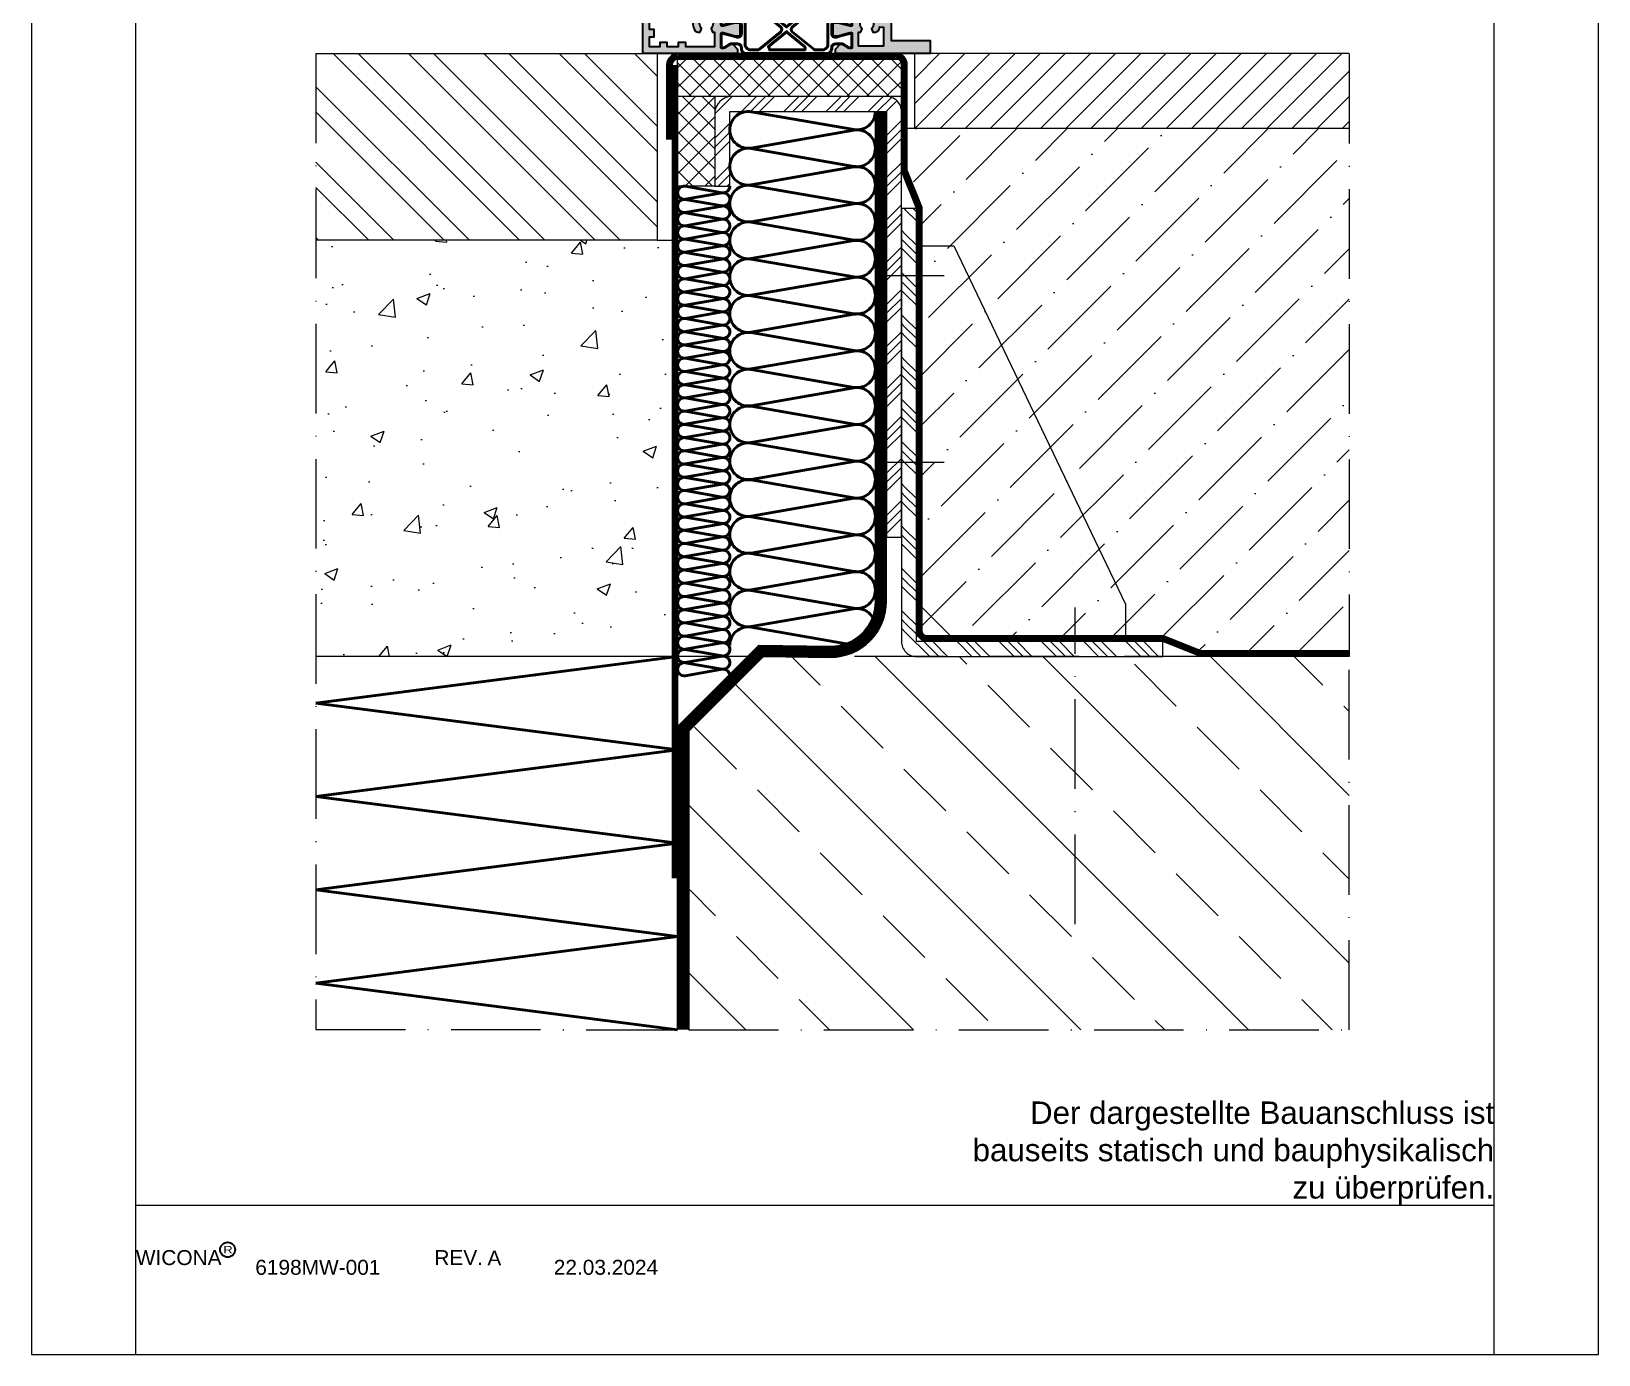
# Model space of a CAD drawing. Extents: x -1012 to 118, y -731 to -87.
# Drawn here: x -771.9 to -561.9, y -730.6 to -553.4 of the extents above; entities that cross this region are included whole.
import ezdxf
from ezdxf.enums import TextEntityAlignment as Align

# ---------------------------------------------------------------- set-up
doc = ezdxf.new("R2010")
doc.units = 0
doc.linetypes.add('ACAD_ISO10W100', pattern=[18, 12, -3, 0, -3])
doc.linetypes.add('FOIL', pattern=[2, 0.8, -1.2])
for name, color, linetype, lineweight in [('AM_2', 5, 'Continuous', 50), ('AM_4', 3, 'Continuous', 25), ('AM_6', 2, 'Continuous', 35), ('AM_C', 50, 'Continuous', 50), ('AM_SP', 30, 'Continuous', 50), ('Cent3', 70, 'ACAD_ISO10W100', 18), ('Cont2', 2, 'Continuous', 25), ('Cont3', 70, 'Continuous', 18), ('Docu-AM_8', 1, 'Continuous', 25), ('X_INS_BLOCK', 7, 'Continuous', 20), ('X_REDU_CONT_ALU', 80, 'Continuous', 35), ('X_REDU_CONT_STRIP', 80, 'Continuous', 35)]:
    doc.layers.add(name, color=color, linetype=linetype, lineweight=lineweight)
doc.layers.add('BOUND_EXT', color=30, linetype='Continuous', plot=False)
doc.layers.add('BOUND_INT', color=30, linetype='Continuous', plot=False)
doc.layers.add('WBC-GER-ENG', color=7, linetype='Continuous')
doc.styles.get("Standard").update_dxf_attribs({"font": 'ISOCP.SHX'})
doc.styles.add('SWISS', font='swiss.ttf')
doc.styles.add('SWISSL', font='swissl.ttf')

# ---------------------------------------------------------------- blocks, each defined once
blk = doc.blocks.new('STW2')
at = {"layer": 'Cont3'}
h = blk.add_hatch(dxfattribs=at)
h.set_pattern_fill('GOST_GROUND', color=256, scale=0.8, angle=270, style=0)
h.set_pattern_definition([(315, (-2418.4105, -357.8285), (-2e-15, -11.313708), [16]), (315, (-2418.4105, -360.2285), (-2e-15, -11.313708), [16]), (315, (-2418.4105, -362.6285), (-2e-15, -11.313708), [16])])
edge = h.paths.add_edge_path()
edge.add_line((0, 0), (0, -116))
edge.add_arc((4, -116), 4, 180, 270)
edge.add_line((4, -120), (70, -120))
edge.add_line((70, -120), (70, -116))
edge.add_line((70, -116), (4, -116))
edge.add_line((4, -116), (4, 0))
edge.add_line((4, 0), (0, 0))
blk.add_lwpolyline([(0, 0), (0, -116, 0.414214), (4, -120), (32.5, -120), (57.5, -120), (70, -120), (70, -116), (57.5, -116), (32.5, -116), (4, -116), (4, 0)], format="xyb", close=True, dxfattribs=at)
blk = doc.blocks.new('STW1')
at = {"layer": 'Cont3'}
h = blk.add_hatch(dxfattribs=at)
h.set_pattern_fill('GOST_GROUND', color=256, scale=0.8, style=0)
h.set_pattern_definition([(45, (-2418.4105, -269.8285), (11.313708, 0), [16]), (45, (-2416.0105, -269.8285), (11.313708, 0), [16]), (45, (-2413.6105, -269.8285), (11.313708, 0), [16])])
edge = h.paths.add_edge_path()
edge.add_line((0, 0), (0, 114))
edge.add_arc((-4, 114), 4, 0, 90)
edge.add_line((-4, 118), (-46, 118))
edge.add_arc((-45.36, 113.36), 4.69, 97.8654, 172.1346)
edge.add_line((-50, 114), (-50, 94))
edge.add_line((-50, 94), (-46, 94))
edge.add_line((-46, 94), (-46, 114))
edge.add_line((-46, 114), (-4, 114))
edge.add_line((-4, 114), (-4, 0))
edge.add_line((-4, 0), (0, 0))
at = {"layer": 'Cont3', "color": 0, "linetype": 'ByBlock', "lineweight": -2, "transparency": 16777216}
blk.add_lwpolyline([(0, 0), (0, 114, 0.414214), (-4, 118), (-46, 118, 0.335902), (-50, 114), (-50, 94), (-46, 94), (-46, 114), (-4, 114), (-4, 0)], format="xyb", close=True, dxfattribs=at)
blk = doc.blocks.new('*U141')
at = {"layer": 'AM_4', "linetype": 'FOIL', "lineweight": -2, "transparency": 16777216, "const_width": 3, "flags": 128}
blk.add_lwpolyline([(-1.5, 0), (-1.5, 80.62), (19.37, 101.49), (38.01, 101.28, 0.414037), (51.5, 114.78), (51.5, 246)], format="xyb", dxfattribs=at)
at = {"layer": 'AM_4', "linetype": 'ByBlock', "lineweight": -2, "transparency": 16777216}
for points in [[(-3, 0), (-3, 81.24), (18.75, 103), (38.01, 102.78, 0.413829), (50, 114.78), (50, 246)], [(0, 0), (0, 80), (19.98, 99.98), (38, 99.78, 0.414214), (53, 114.78), (53, 246)]]:
    blk.add_lwpolyline(points, format="xyb", dxfattribs=at)
blk = doc.blocks.new('*U142')
at = {"layer": 'AM_4', "linetype": 'FOIL', "const_width": 1.5, "flags": 128}
blk.add_lwpolyline([(-0.75, 0), (-0.75, -217.81)], dxfattribs=at)
at = {"layer": 'AM_4'}
for points in [[(-1.5, 0), (-1.5, -217.81)], [(0, 0), (0, -217.81)]]:
    blk.add_lwpolyline(points, dxfattribs=at)
blk = doc.blocks.new('*U143')
at = {"layer": 'AM_4', "linetype": 'FOIL', "const_width": 1.5, "flags": 128}
blk.add_lwpolyline([(0, 0.75), (-30, 0.75), (-39.86, 0.75), (-49.86, 4.75), (-113, 4.75, -0.414214), (-115.25, 7), (-115.25, 120.14), (-119.25, 130.14), (-119.25, 158.44, 0.480358), (-121.55, 160.74), (-180.02, 160.75, 0.393959), (-182.25, 158.5), (-182.25, 138.49)], format="xyb", dxfattribs=at)
at = {"layer": 'AM_4'}
for points in [[(0, 1.5), (-30, 1.5), (-39.71, 1.5), (-49.71, 5.5), (-113, 5.5, -0.414214), (-114.5, 7), (-114.5, 120.29), (-118.5, 130.29), (-118.5, 158.4, 0.470698), (-121.58, 161.49), (-180.03, 161.5, 0.396595), (-183, 158.51), (-183, 138.49)], [(0, 0), (-30, 0), (-40, 0), (-50, 4), (-113, 4, -0.414214), (-116, 7), (-116, 120), (-120, 130), (-120, 158.49, 0.497512), (-121.5, 159.99), (-180, 160, 0.389626), (-181.5, 158.49), (-181.5, 138.49)]]:
    blk.add_lwpolyline(points, format="xyb", dxfattribs=at)
blk = doc.blocks.new('*U144')
at = {"layer": 'AM_2'}
for points in [[(39, 0, -0.464213), (33.25, -4.86), (5.75, -0.07, 0.464213), (0, -4.93, 0.464213)], [(0, -4.93, 0.464213), (5.75, -9.79), (33.25, -5, -0.464213), (39, -9.86, -0.464213)], [(39, -9.86, -0.464213), (33.25, -14.72), (5.75, -9.93, 0.464213), (0, -14.79, 0.464213)], [(0, -14.79, 0.464213), (5.75, -19.66), (33.25, -14.86, -0.464213), (39, -19.72, -0.464213)], [(39, -19.72, -0.464213), (33.25, -24.59), (5.75, -19.79, 0.464213), (0, -24.66, 0.464213)], [(0, -24.66, 0.464213), (5.75, -29.52), (33.25, -24.72, -0.464213), (39, -29.59, -0.464213)], [(39, -29.59, -0.464213), (33.25, -34.45), (5.75, -29.66, 0.464213), (0, -34.52, 0.464213)], [(0, -34.52, 0.464213), (5.75, -39.38), (33.25, -34.59, -0.464213), (39, -39.45, -0.464213)], [(39, -39.45, -0.464213), (33.25, -44.31), (5.75, -39.52, 0.464213), (0, -44.38, 0.464213)], [(0, -44.38, 0.464213), (5.75, -49.24), (33.25, -44.45, -0.464213), (39, -49.31, -0.464213)], [(39, -49.31, -0.464213), (33.25, -54.17), (5.75, -49.38, 0.464213), (0, -54.24, 0.464213)], [(0, -54.24, 0.464213), (5.75, -59.1), (33.25, -54.31, -0.464213), (39, -59.17, -0.464213)], [(39, -59.17, -0.464213), (33.25, -64.04), (5.75, -59.24, 0.464213), (0, -64.1, 0.464213)], [(0, -64.1, 0.464213), (5.75, -68.97), (33.25, -64.17, -0.464213), (39, -69.04, -0.464213)], [(39, -69.04, -0.464213), (33.25, -73.9), (5.75, -69.1, 0.464213), (0, -73.97, 0.464213)], [(0, -73.97, 0.464213), (5.75, -78.83), (33.25, -74.04, -0.464213), (39, -78.9, -0.464213)], [(39, -78.9, -0.464213), (33.25, -83.76), (5.75, -78.97, 0.464213), (0, -83.83, 0.464213)], [(0, -83.83, 0.464213), (5.75, -88.69), (33.25, -83.9, -0.464213), (39, -88.76, -0.464213)], [(39, -88.76, -0.464213), (33.25, -93.62), (5.75, -88.83, 0.464213), (0, -93.69, 0.464213)], [(0, -93.69, 0.464213), (5.75, -98.55), (33.25, -93.76, -0.464213), (39, -98.62, -0.464213)], [(39, -98.62, -0.464213), (33.25, -103.48), (5.75, -98.69, 0.464213), (0, -103.55, 0.464213)], [(0, -103.55, 0.464213), (5.75, -108.42), (33.25, -103.62, -0.464213), (39, -108.48, -0.464213)], [(39, -108.48, -0.464213), (33.25, -113.35), (5.75, -108.55, 0.464213), (0, -113.42, 0.464213)], [(0, -113.42, 0.464213), (5.75, -118.28), (33.25, -113.49, -0.464213), (39, -118.35, -0.464213)], [(39, -118.35, -0.464213), (33.25, -123.21), (5.75, -118.42, 0.464213), (0, -123.28, 0.464213)], [(0, -123.28, 0.464213), (5.75, -128.14), (33.25, -123.35, -0.464213), (39, -128.21, -0.464213)], [(39, -128.21, -0.464213), (33.25, -133.07), (5.75, -128.28, 0.464213), (0, -133.14, 0.464213)], [(0, -133.14, 0.464213), (5.75, -138), (33.25, -133.21, -0.464213), (39, -138.07, -0.464213)], [(39, -138.07, -0.464213), (33.25, -142.93), (5.75, -138.14, 0.464213), (0, -143, 0.464213)]]:
    blk.add_lwpolyline(points, format="xyb", dxfattribs=at)
blk = doc.blocks.new('*U145')
at = {"layer": 'AM_2'}
for points in [[(14, 0, -0.46431), (11.93, -1.75), (2.07, -0.02, 0.46431), (0, -1.77, 0.46431)], [(0, -1.77, 0.46431), (2.07, -3.52), (11.93, -1.8, -0.46431), (14, -3.55, -0.46431)], [(14, -3.55, -0.46431), (11.93, -5.29), (2.07, -3.57, 0.46431), (0, -5.32, 0.46431)], [(0, -5.32, 0.46431), (2.07, -7.07), (11.93, -5.34, -0.46431), (14, -7.09, -0.46431)], [(14, -7.09, -0.46431), (11.93, -8.84), (2.07, -7.12, 0.46431), (0, -8.86, 0.46431)], [(0, -8.86, 0.46431), (2.07, -10.61), (11.93, -8.89, -0.46431), (14, -10.64, -0.46431)], [(14, -10.64, -0.46431), (11.93, -12.38), (2.07, -10.66, 0.46431), (0, -12.41, 0.46431)], [(0, -12.41, 0.46431), (2.07, -14.16), (11.93, -12.43, -0.46431), (14, -14.18, -0.46431)], [(14, -14.18, -0.46431), (11.93, -15.93), (2.07, -14.21, 0.46431), (0, -15.95, 0.46431)], [(0, -15.95, 0.46431), (2.07, -17.7), (11.93, -15.98, -0.46431), (14, -17.73, -0.46431)], [(14, -17.73, -0.46431), (11.93, -19.47), (2.07, -17.75, 0.46431), (0, -19.5, 0.46431)], [(0, -19.5, 0.46431), (2.07, -21.25), (11.93, -19.52, -0.46431), (14, -21.27, -0.46431)], [(14, -21.27, -0.46431), (11.93, -23.02), (2.07, -21.3, 0.46431), (0, -23.05, 0.46431)], [(0, -23.05, 0.46431), (2.07, -24.79), (11.93, -23.07, -0.46431), (14, -24.82, -0.46431)], [(14, -24.82, -0.46431), (11.93, -26.57), (2.07, -24.84, 0.46431), (0, -26.59, 0.46431)], [(0, -26.59, 0.46431), (2.07, -28.34), (11.93, -26.62, -0.46431), (14, -28.36, -0.46431)], [(14, -28.36, -0.46431), (11.93, -30.11), (2.07, -28.39, 0.46431), (0, -30.14, 0.46431)], [(0, -30.14, 0.46431), (2.07, -31.88), (11.93, -30.16, -0.46431), (14, -31.91, -0.46431)], [(14, -31.91, -0.46431), (11.93, -33.66), (2.07, -31.93, 0.46431), (0, -33.68, 0.46431)], [(0, -33.68, 0.46431), (2.07, -35.43), (11.93, -33.71, -0.46431), (14, -35.45, -0.46431)], [(14, -35.45, -0.46431), (11.93, -37.2), (2.07, -35.48, 0.46431), (0, -37.23, 0.46431)], [(0, -37.23, 0.46431), (2.07, -38.97), (11.93, -37.25, -0.46431), (14, -39, -0.46431)], [(14, -39, -0.46431), (11.93, -40.75), (2.07, -39.02, 0.46431), (0, -40.77, 0.46431)], [(0, -40.77, 0.46431), (2.07, -42.52), (11.93, -40.8, -0.46431), (14, -42.54, -0.46431)], [(14, -42.54, -0.46431), (11.93, -44.29), (2.07, -42.57, 0.46431), (0, -44.32, 0.46431)], [(0, -44.32, 0.46431), (2.07, -46.07), (11.93, -44.34, -0.46431), (14, -46.09, -0.46431)], [(14, -46.09, -0.46431), (11.93, -47.84), (2.07, -46.12, 0.46431), (0, -47.86, 0.46431)], [(0, -47.86, 0.46431), (2.07, -49.61), (11.93, -47.89, -0.46431), (14, -49.64, -0.46431)], [(14, -49.64, -0.46431), (11.93, -51.38), (2.07, -49.66, 0.46431), (0, -51.41, 0.46431)], [(0, -51.41, 0.46431), (2.07, -53.16), (11.93, -51.43, -0.46431), (14, -53.18, -0.46431)], [(14, -53.18, -0.46431), (11.93, -54.93), (2.07, -53.21, 0.46431), (0, -54.95, 0.46431)], [(0, -54.95, 0.46431), (2.07, -56.7), (11.93, -54.98, -0.46431), (14, -56.73, -0.46431)], [(14, -56.73, -0.46431), (11.93, -58.47), (2.07, -56.75, 0.46431), (0, -58.5, 0.46431)], [(0, -58.5, 0.46431), (2.07, -60.25), (11.93, -58.52, -0.46431), (14, -60.27, -0.46431)], [(14, -60.27, -0.46431), (11.93, -62.02), (2.07, -60.3, 0.46431), (0, -62.04, 0.46431)], [(0, -62.04, 0.46431), (2.07, -63.79), (11.93, -62.07, -0.46431), (14, -63.82, -0.46431)], [(14, -63.82, -0.46431), (11.93, -65.57), (2.07, -63.84, 0.46431), (0, -65.59, 0.46431)], [(0, -65.59, 0.46431), (2.07, -67.34), (11.93, -65.62, -0.46431), (14, -67.36, -0.46431)], [(14, -67.36, -0.46431), (11.93, -69.11), (2.07, -67.39, 0.46431), (0, -69.14, 0.46431)], [(0, -69.14, 0.46431), (2.07, -70.88), (11.93, -69.16, -0.46431), (14, -70.91, -0.46431)], [(14, -70.91, -0.46431), (11.93, -72.66), (2.07, -70.93, 0.46431), (0, -72.68, 0.46431)], [(0, -72.68, 0.46431), (2.07, -74.43), (11.93, -72.71, -0.46431), (14, -74.45, -0.46431)], [(14, -74.45, -0.46431), (11.93, -76.2), (2.07, -74.48, 0.46431), (0, -76.23, 0.46431)], [(0, -76.23, 0.46431), (2.07, -77.97), (11.93, -76.25, -0.46431), (14, -78, -0.46431)], [(14, -78, -0.46431), (11.93, -79.75), (2.07, -78.02, 0.46431), (0, -79.77, 0.46431)], [(0, -79.77, 0.46431), (2.07, -81.52), (11.93, -79.8, -0.46431), (14, -81.54, -0.46431)], [(14, -81.54, -0.46431), (11.93, -83.29), (2.07, -81.57, 0.46431), (0, -83.32, 0.46431)], [(0, -83.32, 0.46431), (2.07, -85.06), (11.93, -83.34, -0.46431), (14, -85.09, -0.46431)], [(14, -85.09, -0.46431), (11.93, -86.84), (2.07, -85.11, 0.46431), (0, -86.86, 0.46431)], [(0, -86.86, 0.46431), (2.07, -88.61), (11.93, -86.89, -0.46431), (14, -88.64, -0.46431)], [(14, -88.64, -0.46431), (11.93, -90.38), (2.07, -88.66, 0.46431), (0, -90.41, 0.46431)], [(0, -90.41, 0.46431), (2.07, -92.16), (11.93, -90.43, -0.46431), (14, -92.18, -0.46431)], [(14, -92.18, -0.46431), (11.93, -93.93), (2.07, -92.21, 0.46431), (0, -93.95, 0.46431)], [(0, -93.95, 0.46431), (2.07, -95.7), (11.93, -93.98, -0.46431), (14, -95.73, -0.46431)], [(14, -95.73, -0.46431), (11.93, -97.47), (2.07, -95.75, 0.46431), (0, -97.5, 0.46431)], [(0, -97.5, 0.46431), (2.07, -99.25), (11.93, -97.52, -0.46431), (14, -99.27, -0.46431)], [(14, -99.27, -0.46431), (11.93, -101.02), (2.07, -99.3, 0.46431), (0, -101.04, 0.46431)], [(0, -101.04, 0.46431), (2.07, -102.79), (11.93, -101.07, -0.46431), (14, -102.82, -0.46431)], [(14, -102.82, -0.46431), (11.93, -104.56), (2.07, -102.84, 0.46431), (0, -104.59, 0.46431)], [(0, -104.59, 0.46431), (2.07, -106.34), (11.93, -104.61, -0.46431), (14, -106.36, -0.46431)], [(14, -106.36, -0.46431), (11.93, -108.11), (2.07, -106.39, 0.46431), (0, -108.14, 0.46431)], [(0, -108.14, 0.46431), (2.07, -109.88), (11.93, -108.16, -0.46431), (14, -109.91, -0.46431)], [(14, -109.91, -0.46431), (11.93, -111.66), (2.07, -109.93, 0.46431), (0, -111.68, 0.46431)], [(0, -111.68, 0.46431), (2.07, -113.43), (11.93, -111.71, -0.46431), (14, -113.45, -0.46431)], [(14, -113.45, -0.46431), (11.93, -115.2), (2.07, -113.48, 0.46431), (0, -115.23, 0.46431)], [(0, -115.23, 0.46431), (2.07, -116.97), (11.93, -115.25, -0.46431), (14, -117, -0.46431)], [(14, -117, -0.46431), (11.93, -118.75), (2.07, -117.02, 0.46431), (0, -118.77, 0.46431)], [(0, -118.77, 0.46431), (2.07, -120.52), (11.93, -118.8, -0.46431), (14, -120.54, -0.46431)], [(14, -120.54, -0.46431), (11.93, -122.29), (2.07, -120.57, 0.46431), (0, -122.32, 0.46431)], [(0, -122.32, 0.46431), (2.07, -124.06), (11.93, -122.34, -0.46431), (14, -124.09, -0.46431)], [(14, -124.09, -0.46431), (11.93, -125.84), (2.07, -124.11, 0.46431), (0, -125.86, 0.46431)], [(0, -125.86, 0.46431), (2.07, -127.61), (11.93, -125.89, -0.46431), (14, -127.63, -0.46431)], [(14, -127.63, -0.46431), (11.93, -129.38), (2.07, -127.66, 0.46431), (0, -129.41, 0.46431)], [(0, -129.41, 0.46431), (2.07, -131.16), (11.93, -129.43, -0.46431), (14, -131.18, -0.46431)]]:
    blk.add_lwpolyline(points, format="xyb", dxfattribs=at)
blk = doc.blocks.new('*U146')
at = {"layer": 'AM_2'}
for p, q in [((96.92, 0), (0, -12.5)), ((0, -12.5), (96.92, -25)), ((96.92, -25), (0, -37.5)), ((0, -37.5), (96.92, -50)), ((96.92, -50), (0, -62.5)), ((0, -62.5), (96.92, -75)), ((96.92, -75), (0, -87.5)), ((0, -87.5), (96.92, -100))]:
    blk.add_line(p, q, dxfattribs=at)
blk = doc.blocks.new('$$_IN')
at = {"layer": 'BOUND_INT'}
for p, q in [((14, 0), (14, 297)), ((196, 0), (196, 297)), ((14, 258.4), (196, 258.4)), ((14, 20), (196, 20))]:
    blk.add_line(p, q, dxfattribs=at)
blk = doc.blocks.new('$$WICLOG1')
at = {"layer": 'AM_6', "color": 3}
blk.add_circle((12.3, 2.05), 1, dxfattribs=at)
at = {"layer": 'AM_6', "color": 10, "style": 'SWISSL', "width": 1.25}
blk.add_text('R', height=1, dxfattribs=at).set_placement((12.35, 2.05), align=Align.MIDDLE)
at = {"layer": 'AM_6', "color": 40, "style": 'SWISS'}
blk.add_text('WICONA', height=2, dxfattribs=at).set_placement((0, 0))
blk = doc.blocks.new('$$_EX')
at = {"layer": 'BOUND_EXT'}
for p, q in [((210, 297), (0, 297)), ((0, 297), (0, 0)), ((210, 0), (210, 297)), ((0, 0), (210, 0))]:
    blk.add_line(p, q, dxfattribs=at)
blk = doc.blocks.new('DOC_REV')
at = {"layer": 'AM_6', "color": 1, "style": 'SWISSL'}
blk.add_attdef('DOC_REV', text='', height=2, dxfattribs=at).set_placement((0, 0), align=Align.BOTTOM_LEFT)
blk.add_attdef('SCALE1', (25.9, 0.66), '', height=2, dxfattribs=at)
blk = doc.blocks.new('Schwelle')
at = {"layer": 'Docu-AM_8'}
h = blk.add_hatch(color=256, dxfattribs=at)
edge = h.paths.add_edge_path()
edge.add_line((-66.5, -16), (-66.5, 0))
edge.add_line((-66.5, 0), (-51.84, 0))
edge.add_line((-51.84, 0), (-51.37, -1.3))
edge.add_line((-51.37, -1.3), (-53, -1.3))
edge.add_line((-53, -1.3), (-53, -3.5))
edge.add_arc((-52, -3.5), 1, 540, 630)
edge.add_line((-52, -4.5), (-47.2, -4.5))
edge.add_line((-47.2, -4.5), (-47.2, -3.2))
edge.add_line((-47.2, -3.2), (-48.33, -3.2))
edge.add_line((-48.33, -3.2), (-47.96, -2.2))
edge.add_line((-47.96, -2.2), (-46.71, -2.2))
edge.add_arc((-46.71, -3.2), 1, 405, 450, ccw=False)
edge.add_line((-46.01, -2.49), (-45.79, -2.71))
edge.add_arc((-45.08, -2), 1, 225, 270)
edge.add_line((-45.08, -3), (-41.1, -3))
edge.add_line((-41.1, -3), (-41.1, -4.2))
edge.add_line((-41.1, -4.2), (-42.5, -5.6))
edge.add_line((-42.5, -5.6), (-42.82, -5.6))
edge.add_line((-42.82, -5.6), (-44.5, -4.55))
edge.add_line((-44.5, -4.55), (-45.5, -4.55))
edge.add_line((-45.5, -4.55), (-45.5, -8.55))
edge.add_line((-45.5, -8.55), (-44.93, -8.55))
edge.add_line((-44.93, -8.55), (-41.76, -7.7))
edge.add_line((-41.76, -7.7), (-40.5, -7.7))
edge.add_line((-40.5, -7.7), (-40.5, -11.3))
edge.add_line((-40.5, -11.3), (-41.76, -11.3))
edge.add_line((-41.76, -11.3), (-44.93, -10.45))
edge.add_line((-44.93, -10.45), (-45.5, -10.45))
edge.add_line((-45.5, -10.45), (-45.5, -14.45))
edge.add_line((-45.5, -14.45), (-44.5, -14.45))
edge.add_line((-44.5, -14.45), (-42.82, -13.4))
edge.add_line((-42.82, -13.4), (-42.5, -13.4))
edge.add_line((-42.5, -13.4), (-41.1, -14.8))
edge.add_line((-41.1, -14.8), (-41.1, -16))
edge.add_line((-41.1, -16), (-66.5, -16))
edge = h.paths.add_edge_path(flags=0)
edge.add_line((-51.13, -10.2), (-50.76, -9.29))
edge.add_arc((-49.5, -8), 1.8, 127.6699, 225.5706, ccw=False)
edge.add_line((-50.6, -6.58), (-50.6, -6))
edge.add_line((-50.6, -6), (-48.4, -6))
edge.add_line((-48.4, -6), (-48.4, -6.58))
edge.add_arc((-49.5, -8), 1.8, 314.4294, 412.3301, ccw=False)
edge.add_line((-48.24, -9.29), (-47.87, -10.2))
edge.add_line((-47.87, -10.2), (-47.3, -10.2))
edge.add_line((-47.3, -10.2), (-47.3, -14.2))
edge.add_line((-47.3, -14.2), (-55, -14.2))
edge.add_line((-55, -14.2), (-55, -13))
edge.add_line((-55, -13), (-57, -13))
edge.add_line((-57, -13), (-57, -14.2))
edge.add_line((-57, -14.2), (-60, -14.2))
edge.add_line((-60, -14.2), (-60, -13))
edge.add_line((-60, -13), (-62, -13))
edge.add_line((-62, -13), (-62, -14.2))
edge.add_line((-62, -14.2), (-64.7, -14.2))
edge.add_line((-64.7, -14.2), (-64.7, -11.5))
edge.add_line((-64.7, -11.5), (-63.5, -11.5))
edge.add_line((-63.5, -11.5), (-63.5, -9.5))
edge.add_line((-63.5, -9.5), (-64.7, -9.5))
edge.add_line((-64.7, -9.5), (-64.7, -6.5))
edge.add_line((-64.7, -6.5), (-63.5, -6.5))
edge.add_line((-63.5, -6.5), (-63.5, -4.5))
edge.add_line((-63.5, -4.5), (-64.7, -4.5))
edge.add_line((-64.7, -4.5), (-64.7, -1.8))
edge.add_line((-64.7, -1.8), (-54.8, -1.8))
edge.add_line((-54.8, -1.8), (-54.8, -3.5))
edge.add_arc((-52, -3.5), 2.8, 540, 606.3359)
edge.add_line((-53.12, -6.06), (-52.68, -6.26))
edge.add_line((-52.68, -6.26), (-52.86, -6.7))
edge.add_arc((-49.5, -8), 3.6, 518.8776, 567.4864)
edge.add_arc((-51.81, -9.2), 1, 207.4864, 270)
edge.add_line((-51.81, -10.2), (-51.13, -10.2))
h = blk.add_hatch(color=256, dxfattribs=at)
edge = h.paths.add_edge_path()
edge.add_arc((-10.91, -2), 1, 270, 315)
edge.add_line((-10.21, -2.71), (-9.99, -2.49))
edge.add_arc((-9.28, -3.2), 1, 450, 495, ccw=False)
edge.add_line((-9.28, -2.2), (-8.03, -2.2))
edge.add_line((-8.03, -2.2), (-7.67, -3.2))
edge.add_line((-7.67, -3.2), (-8.8, -3.2))
edge.add_line((-8.8, -3.2), (-8.8, -4.5))
edge.add_line((-8.8, -4.5), (-4, -4.5))
edge.add_arc((-4, -3.5), 1, 270, 360)
edge.add_line((-3, -3.5), (-3, -1.3))
edge.add_line((-3, -1.3), (-4.63, -1.3))
edge.add_line((-4.63, -1.3), (-4.15, 0))
edge.add_line((-4.15, 0), (0, 0))
edge.add_line((0, 0), (0, -12.5))
edge.add_line((0, -12.5), (10.5, -12.5))
edge.add_line((10.5, -12.5), (10.5, -16))
edge.add_line((10.5, -16), (-14.9, -16))
edge.add_line((-14.9, -16), (-14.9, -14.8))
edge.add_line((-14.9, -14.8), (-13.5, -13.4))
edge.add_line((-13.5, -13.4), (-13.18, -13.4))
edge.add_line((-13.18, -13.4), (-11.5, -14.45))
edge.add_line((-11.5, -14.45), (-10.5, -14.45))
edge.add_line((-10.5, -14.45), (-10.5, -10.45))
edge.add_line((-10.5, -10.45), (-11.06, -10.45))
edge.add_line((-11.06, -10.45), (-14.24, -11.3))
edge.add_line((-14.24, -11.3), (-15.5, -11.3))
edge.add_line((-15.5, -11.3), (-15.5, -7.7))
edge.add_line((-15.5, -7.7), (-14.24, -7.7))
edge.add_line((-14.24, -7.7), (-11.06, -8.55))
edge.add_line((-11.06, -8.55), (-10.5, -8.55))
edge.add_line((-10.5, -8.55), (-10.5, -4.55))
edge.add_line((-10.5, -4.55), (-11.5, -4.55))
edge.add_line((-11.5, -4.55), (-13.18, -5.6))
edge.add_line((-13.18, -5.6), (-13.5, -5.6))
edge.add_line((-13.5, -5.6), (-14.9, -4.2))
edge.add_line((-14.9, -4.2), (-14.9, -3))
edge.add_line((-14.9, -3), (-10.91, -3))
edge = h.paths.add_edge_path(flags=0)
edge.add_line((-8.13, -10.2), (-7.76, -9.29))
edge.add_arc((-6.5, -8), 1.8, 127.6699, 225.5706, ccw=False)
edge.add_line((-7.6, -6.58), (-7.6, -6))
edge.add_line((-7.6, -6), (-5.4, -6))
edge.add_line((-5.4, -6), (-5.4, -6.58))
edge.add_arc((-6.5, -8), 1.8, 314.4294, 412.3301, ccw=False)
edge.add_line((-5.24, -9.29), (-4.87, -10.2))
edge.add_line((-4.87, -10.2), (-4.19, -10.2))
edge.add_arc((-4.19, -9.2), 1, 270, 332.5136)
edge.add_arc((-6.5, -8), 3.6, 332.5136, 347.3196)
edge.add_line((-2.99, -8.79), (-2, -8.9))
edge.add_line((-2, -8.9), (-2, -14))
edge.add_line((-2, -14), (-8.7, -14))
edge.add_line((-8.7, -14), (-8.7, -10.2))
edge.add_line((-8.7, -10.2), (-8.13, -10.2))
at = {"layer": 'AM_C'}
for points in [[(-24.82, 0, -0.388879), (-25.81, 0.91), (-26, 3.02, -0.109518), (-25.97, 3.24), (-25.52, 4.46, 0.520567), (-25.9, 5), (-30.1, 5, 0.520567), (-30.47, 4.46), (-30.03, 3.24, -0.109518), (-30, 3.02), (-30.19, 0.91, -0.388879), (-31.18, 0), (-51.48, 0, 0.520567), (-51.76, -0.4), (-51.52, -1.07, -0.440011), (-51.72, -1.46), (-52.28, -1.61, 0.414214), (-52.49, -1.98), (-52.41, -2.28, 0.339454), (-52.12, -2.5), (-51.8, -2.5, -0.414214), (-51.5, -2.8), (-51.5, -3.13, 0.274355), (-51.34, -3.39, 0.125586), (-48.95, -4), (-48.37, -4, 0.201219), (-47.66, -3.7, 0.574397), (-47.75, -3.37), (-47.85, -3.34, -0.339454), (-48, -3.15), (-48, -2.2, -0.414214), (-47.8, -2), (-45.61, -2, -0.198912), (-44.91, -2.29), (-44.79, -2.41, 0.198912), (-44.08, -2.7), (-38.71, -2.7, -0.201513), (-38.36, -2.85, 0.420084), (-37.64, -2.85, -0.201513), (-37.28, -2.7), (-28.71, -2.7, -0.201513), (-28.36, -2.85, 0.420084), (-27.64, -2.85, -0.201513), (-27.28, -2.7), (-18.71, -2.7, -0.201513), (-18.36, -2.85, 0.420084), (-17.64, -2.85, -0.201513), (-17.28, -2.7), (-11.91, -2.7, 0.198912), (-11.21, -2.41), (-11.09, -2.29, -0.198912), (-10.38, -2), (-8.2, -2, -0.414214), (-8, -2.2), (-8, -3.15, -0.339454), (-8.15, -3.34), (-8.25, -3.37, 0.574397), (-8.34, -3.7, 0.201219), (-7.63, -4), (-7.05, -4, 0.125586), (-4.65, -3.39, 0.274355), (-4.5, -3.13), (-4.5, -2.8, -0.414214), (-4.2, -2.5), (-3.88, -2.5, 0.339454), (-3.59, -2.28), (-3.51, -1.98, 0.414214), (-3.72, -1.61), (-4.28, -1.46, -0.440011), (-4.48, -1.07), (-4.24, -0.4, 0.520567), (-4.52, 0), (-24.82, 0)], [(-50.5, -2.35), (-50.5, -2.55, 0.332068), (-50.14, -3.03, 0.034653), (-49.57, -3.15, 0.458801), (-49, -2.66), (-49, -2.35, 1), (-50.5, -2.35)], [(-7, -2.35), (-7, -2.66, 0.458801), (-6.42, -3.15, 0.034653), (-5.86, -3.03, 0.332068), (-5.5, -2.55), (-5.5, -2.35, 1), (-7, -2.35)]]:
    blk.add_lwpolyline(points, format="xyb", close=True, dxfattribs=at)
at = {"layer": 'AM_SP'}
for points in [[(-38.75, -16, -0.414214), (-40.1, -14.65), (-40.1, -14.4, 0.414214), (-41.1, -13.4), (-43.07, -13.4), (-44.8, -14.4), (-45.5, -14.4), (-45.5, -10.6), (-45, -10.6), (-42.5, -11.25), (-41.36, -11.56, 0.493146), (-40.1, -10.59), (-40.1, -8.41, 0.493145), (-41.36, -7.44), (-42.5, -7.75), (-45, -8.4), (-45.5, -8.4), (-45.5, -4.6), (-44.8, -4.6), (-43.07, -5.6), (-41.1, -5.6, 0.414212), (-40.1, -4.6), (-40.1, -4.35, -0.414214), (-38.75, -3), (-17.25, -3, -0.414214), (-15.9, -4.35), (-15.9, -4.6, 0.414214), (-14.9, -5.6), (-12.93, -5.6), (-11.2, -4.6), (-10.5, -4.6), (-10.5, -8.4), (-11, -8.4), (-13.5, -7.75), (-14.64, -7.44, 0.493145), (-15.9, -8.41), (-15.9, -10.59, 0.493145), (-14.64, -11.56), (-13.5, -11.25), (-11, -10.6), (-10.5, -10.6), (-10.5, -14.4), (-11.2, -14.4), (-12.93, -13.4), (-14.9, -13.4, 0.414214), (-15.9, -14.4), (-15.9, -14.65, -0.414214), (-17.25, -16), (-38.75, -16)], [(-29.54, -8.88), (-35.28, -4.18, 0.173339), (-35.78, -4), (-37.6, -4, 0.414214), (-39.1, -5.5), (-39.1, -13.5, 0.414214), (-37.6, -15), (-35.78, -15, 0.173339), (-35.28, -14.82), (-29.54, -10.12, 0.473386), (-29.54, -8.88)], [(-23.48, -4), (-32.52, -4), (-32.84, -4.89), (-28, -8.85), (-22.92, -4.69), (-22.99, -4.4, 0.354966), (-23.48, -4)], [(-20.21, -15, -0.173339), (-20.72, -14.82), (-26.45, -10.12, -0.473386), (-26.45, -8.88), (-20.72, -4.18, -0.173339), (-20.21, -4), (-18.4, -4, -0.414214), (-16.9, -5.5), (-16.9, -13.5, -0.414214), (-18.4, -15), (-20.21, -15)], [(-23.16, -14.11), (-28, -10.15), (-32.84, -14.11), (-32.52, -15), (-23.12, -15), (-23, -14.67, 0.317586), (-23.16, -14.11)]]:
    blk.add_lwpolyline(points, format="xyb", close=True, dxfattribs=at)
blk = doc.blocks.new('1021236-ICR_h_m_s')
at = {"layer": 'X_REDU_CONT_ALU'}
for points in [[(0, -16), (0, 0), (14.66, 0), (15.13, -1.3), (13.5, -1.3), (13.5, -3.5, 0.414214), (14.5, -4.5), (19.3, -4.5), (19.3, -3.2), (18.17, -3.2), (18.54, -2.2), (19.79, -2.2, -0.198912), (20.49, -2.49), (20.71, -2.71, 0.198912), (21.41, -3), (25.4, -3), (25.4, -4.2), (24, -5.6), (23.68, -5.6), (22, -4.55), (21, -4.55), (21, -8.55), (21.57, -8.55), (24.74, -7.7), (26, -7.7), (26, -11.3), (24.74, -11.3), (21.57, -10.45), (21, -10.45), (21, -14.45), (22, -14.45), (23.68, -13.4), (24, -13.4), (25.4, -14.8), (25.4, -16), (0, -16)], [(15.37, -10.2), (15.74, -9.29, -0.455203), (15.9, -6.58), (15.9, -6), (18.1, -6), (18.1, -6.58, -0.455203), (18.26, -9.29), (18.63, -10.2), (19.2, -10.2), (19.2, -14.2), (11.5, -14.2), (11.5, -13), (9.5, -13), (9.5, -14.2), (6.5, -14.2), (6.5, -13), (4.5, -13), (4.5, -14.2), (1.8, -14.2), (1.8, -11.5), (3, -11.5), (3, -9.5), (1.8, -9.5), (1.8, -6.5), (3, -6.5), (3, -4.5), (1.8, -4.5), (1.8, -1.8), (11.7, -1.8), (11.7, -3.5, 0.297809), (13.38, -6.06), (13.81, -6.26), (13.64, -6.7, 0.215335), (13.81, -9.66, 0.279739), (14.69, -10.2), (15.37, -10.2)], [(55.59, -3, 0.198912), (56.29, -2.71), (56.51, -2.49, -0.198912), (57.21, -2.2), (58.46, -2.2), (58.83, -3.2), (57.7, -3.2), (57.7, -4.5), (62.5, -4.5, 0.414214), (63.5, -3.5), (63.5, -1.3), (61.87, -1.3), (62.34, 0), (66.5, 0), (66.5, -12.5), (77, -12.5), (77, -16), (51.6, -16), (51.6, -14.8), (53, -13.4), (53.32, -13.4), (55, -14.45), (56, -14.45), (56, -10.45), (55.43, -10.45), (52.26, -11.3), (51, -11.3), (51, -7.7), (52.26, -7.7), (55.43, -8.55), (56, -8.55), (56, -4.55), (55, -4.55), (53.32, -5.6), (53, -5.6), (51.6, -4.2), (51.6, -3), (55.59, -3)], [(58.37, -10.2), (58.74, -9.29, -0.455203), (58.9, -6.58), (58.9, -6), (61.1, -6), (61.1, -6.58, -0.455203), (61.26, -9.29), (61.63, -10.2), (62.31, -10.2, 0.279739), (63.19, -9.66, 0.064694), (63.51, -8.79), (64.5, -8.9), (64.5, -14), (57.8, -14), (57.8, -10.2), (58.37, -10.2)]]:
    blk.add_lwpolyline(points, format="xyb", close=True, dxfattribs=at)
at = {"layer": 'X_REDU_CONT_STRIP'}
for points in [[(27.75, -16, -0.414214), (26.4, -14.65), (26.4, -14.4, 0.414214), (25.4, -13.4), (23.43, -13.4), (21.7, -14.4), (21, -14.4), (21, -10.6), (21.5, -10.6), (24, -11.25), (25.14, -11.56, 0.493146), (26.4, -10.59), (26.4, -8.41, 0.493145), (25.14, -7.44), (24, -7.75), (21.5, -8.4), (21, -8.4), (21, -4.6), (21.7, -4.6), (23.43, -5.6), (25.4, -5.6, 0.414212), (26.4, -4.6), (26.4, -4.35, -0.414214), (27.75, -3), (49.25, -3, -0.414214), (50.6, -4.35), (50.6, -4.6, 0.414214), (51.6, -5.6), (53.57, -5.6), (55.3, -4.6), (56, -4.6), (56, -8.4), (55.5, -8.4), (53, -7.75), (51.86, -7.44, 0.493145), (50.6, -8.41), (50.6, -10.59, 0.493145), (51.86, -11.56), (53, -11.25), (55.5, -10.6), (56, -10.6), (56, -14.4), (55.3, -14.4), (53.57, -13.4), (51.6, -13.4, 0.414214), (50.6, -14.4), (50.6, -14.65, -0.414214), (49.25, -16), (27.75, -16)], [(36.96, -8.88), (31.22, -4.18, 0.173339), (30.71, -4), (28.9, -4, 0.414214), (27.4, -5.5), (27.4, -13.5, 0.414214), (28.9, -15), (30.71, -15, 0.173339), (31.22, -14.82), (36.96, -10.12, 0.473386), (36.96, -8.88)], [(43.02, -4), (33.98, -4), (33.66, -4.89), (38.5, -8.85), (43.58, -4.69), (43.51, -4.4, 0.354966), (43.02, -4)], [(46.29, -15, -0.173339), (45.78, -14.82), (40.04, -10.12, -0.473386), (40.04, -8.88), (45.78, -4.18, -0.173339), (46.29, -4), (48.1, -4, -0.414214), (49.6, -5.5), (49.6, -13.5, -0.414214), (48.1, -15), (46.29, -15)], [(43.34, -14.11), (38.5, -10.15), (33.66, -14.11), (33.98, -15), (43.37, -15), (43.49, -14.67, 0.317586), (43.34, -14.11)]]:
    blk.add_lwpolyline(points, format="xyb", close=True, dxfattribs=at)
blk = doc.blocks.new('Section WS77FP')
at = {"layer": 'Cont3'}
blk.add_blockref('Schwelle', (242.56, 216.94), dxfattribs=at)
at = {"layer": 'X_INS_BLOCK'}
blk.add_blockref('1021236-ICR_h_m_s', (176.06, 216.94), dxfattribs=at)

msp = doc.modelspace()

# ---------------------------------------------------------------- hatches: boundary and pattern name
at = {"layer": 'Cent3'}
h = msp.add_hatch(dxfattribs=at)
h.set_pattern_fill('ANSI33', color=256, scale=2.5, angle=90)
h.set_pattern_definition([(135, (-1864.545, -756.049), (-11.22532, -11.22532), []), (135, (-1864.545, -744.823), (-11.22532, -11.22532), [7.9375, -3.96875])])
edge = h.paths.add_edge_path()
edge.add_line((-683.84, -657.134), (-683.84, -687.134))
edge.add_line((-683.84, -687.134), (-595.34, -687.134))
edge.add_line((-595.34, -687.134), (-595.34, -637.134))
edge.add_line((-595.34, -637.134), (-673.84, -637.134))
edge.add_line((-673.84, -637.134), (-683.84, -647.134))
edge.add_line((-683.84, -647.134), (-683.84, -687.134))
at = {"layer": 'Cont3'}
h = msp.add_hatch(dxfattribs=at)
h.set_pattern_fill('ANSI32', color=256, scale=0.75, angle=90, style=0)
h.set_pattern_definition([(135, (-1520.4665, 707.402), (-5.051394, -5.051394), []), (135, (-1520.4665, 710.769), (-5.051394, -5.051394), [])])
h.paths.add_polyline_path([(-688.091, -581.378), (-688.091, -556.379), (-733.798, -556.38), (-733.798, -581.378)])
h.paths.add_polyline_path([(-691.247, -559.152), (-691.011, -559.016), (-691.36, -558.747), (-691.386, -558.971)], flags=16)
h.paths.add_polyline_path([(-700.042, -592.334), (-699.777, -592.176), (-699.972, -591.825), (-700.143, -591.93)])
h = msp.add_hatch(dxfattribs=at)
h.set_pattern_fill('ANSI31', color=256, scale=0.75)
h.set_pattern_definition([(45, (1524.264, -2547.6054), (-1.683798, 1.683798), [])])
h.paths.add_polyline_path([(-653.59, -556.388), (-653.59, -566.388), (-595.345, -566.388), (-595.345, -556.388)])
h = msp.add_hatch(dxfattribs=at)
h.set_pattern_fill('ANSI37', color=256, scale=15, style=0)
h.set_pattern_definition([(45, (-769.8728, -608.3416), (-1.325825, 1.325825), []), (135, (-769.8728, -608.3416), (-1.325825, -1.325825), [])])
h.paths.add_polyline_path([(-655.34, -562.134), (-655.34, -557.134), (-685.34, -557.134), (-685.34, -562.134)])
h = msp.add_hatch(dxfattribs=at)
h.set_pattern_fill('ANSI37', color=256, scale=15, angle=-90, style=0)
h.set_pattern_definition([(315, (-731.5468, -459.6011), (1.325825, 1.325825), []), (45, (-731.5468, -459.6011), (-1.325825, 1.325825), [])])
h.paths.add_polyline_path([(-685.34, -574.134), (-680.34, -574.134), (-680.34, -562.134), (-685.34, -562.134)])
h = msp.add_hatch(dxfattribs=at)
h.set_pattern_fill('ANSI36', color=256, scale=1.5)
h.set_pattern_definition([(45, (-1501.1964, -343.39), (2.525697, 9.26089), [11.90625, -2.38125, 0, -2.38125])])
edge = h.paths.add_edge_path()
edge.add_arc((-651.84, -633.634), 0.75, 182.83093, 270)
edge.add_line((-651.84, -634.384), (-620.195, -634.384))
edge.add_line((-620.195, -634.384), (-615.195, -636.384))
edge.add_line((-615.195, -636.384), (-595.345, -636.384))
edge.add_line((-595.345, -636.384), (-595.345, -566.432))
edge.add_line((-595.345, -566.432), (-654.59, -566.433))
edge.add_line((-654.59, -566.433), (-653.096, -579.197))
edge.add_line((-653.096, -579.197), (-652.589, -633.671))
h.paths.add_polyline_path([(-639.281, -570.83), (-639.278, -570.802), (-639.303, -570.799)], flags=16)
h.paths.add_polyline_path([(-637.181, -575.098), (-637.332, -574.984), (-637.385, -574.836), (-637.817, -575.31)], flags=16)
h.paths.add_polyline_path([(-637.531, -600.258), (-637.553, -600.233), (-637.549, -600.152), (-637.802, -600.467)], flags=16)
h = msp.add_hatch(dxfattribs=at)
h.set_pattern_fill('AR-CONC', color=256, scale=0.1)
h.set_pattern_definition([(50, (-1538.821, -697.653), (18.21847, -1.5939), [1.905, -20.955]), (355, (-1538.821, -697.653), (-3.52434, 19.1057), [1.524, -16.76406]), (100.4514, (-1537.303, -697.786), (14.69412, 17.51178), [1.619, -17.80902]), (46.1842, (-1538.821, -692.573), (27.1079, -4.20423), [2.8575, -31.4325]), (96.6356, (-1536.562, -692.923), (23.7404, 24.7426), [2.4285, -26.7136]), (351.184, (-1538.82, -692.573), (23.7404, 24.7426), [2.286, -25.146]), (21, (-1536.281, -693.843), (15.16144, -10.22652), [1.905, -20.955]), (326, (-1536.281, -693.843), (6.1802, 18.4188), [1.524, -16.764]), (71.4514, (-1535.018, -694.695), (21.34164, 8.19228), [1.619, -17.809]), (37.5, (-1538.821, -697.653), (0.30886, 8.455504), [0, -16.5608, 0, -17.018, 0, -16.8275]), (7.5, (-1538.821, -697.653), (6.68197, 10.01806), [0, -9.7028, 0, -16.1798, 0, -6.4135]), (327.5, (-1544.4854, -697.653), (13.55906, -0.572874), [0, -6.35, 0, -19.812, 0, -26.289]), (317.5, (-1547.025, -697.653), (14.81292, 2.54265), [0, -8.255, 0, -13.1572, 0, -18.669])])
h.paths.add_polyline_path([(-686.34, -637.134), (-686.339, -581.379), (-733.798, -581.378), (-733.798, -637.134)])

# ---------------------------------------------------------------- linework, layer by layer
at = {"layer": 'Cent3'}
for p, q in [((-733.798, -556.38), (-733.798, -687.076)), ((-595.345, -556.429), (-595.345, -637.134)), ((-649.616, -586.134), (-658.433, -586.134)), ((-649.616, -611.134), (-658.433, -611.134)), ((-632.09, -672.967), (-632.09, -630.584)), ((-733.798, -687.076), (-683.84, -687.134))]:
    msp.add_line(p, q, dxfattribs=at)
msp.add_lwpolyline([(-683.84, -657.134), (-683.84, -687.134), (-595.34, -687.134), (-595.34, -637.134), (-673.84, -637.134), (-683.84, -647.134), (-683.84, -687.134)], dxfattribs=at)
at = {"layer": 'Cont2'}
for p, q in [((-654.59, -566.381), (-653.59, -566.381)), ((-688.091, -581.38), (-686.09, -581.38))]:
    msp.add_line(p, q, dxfattribs=at)
for points in [[(-733.798, -556.38), (-688.091, -556.379), (-688.091, -581.378), (-733.798, -581.378)], [(-595.345, -556.388), (-653.59, -556.388), (-653.59, -566.388), (-595.345, -566.388)]]:
    msp.add_lwpolyline(points, dxfattribs=at)
at = {"layer": 'Cont3'}
msp.add_line((-673.84, -637.134), (-733.798, -637.134), dxfattribs=at)
at = {"layer": 'Cont3', "linetype": 'ByBlock', "lineweight": -2, "transparency": 16777216}
msp.add_lwpolyline([(-655.34, -562.134), (-685.34, -562.134), (-685.34, -557.134), (-655.34, -557.134)], close=True, dxfattribs=at)
msp.add_lwpolyline([(-680.34, -562.134), (-680.34, -574.134), (-685.34, -574.134), (-685.34, -562.134)], dxfattribs=at)
at = {"layer": 'Cont3'}
msp.add_lwpolyline([(-653.34, -629.831), (-653.34, -582.134), (-648.34, -582.134), (-625.34, -630.134), (-625.34, -635.134), (-648.036, -635.134)], close=True, dxfattribs=at)

# ---------------------------------------------------------------- block references
msp.add_blockref('$$WICLOG1', (-757.93, -718.639))
at = {"layer": 'AM_6'}
msp.add_blockref('DOC_REV', (-710.828, -719.294), dxfattribs=at).add_auto_attribs({'DOC_REV': 'A'})
at = {"layer": 'BOUND_INT'}
msp.add_blockref('$$_IN', (-771.93, -730.639), dxfattribs=at)
at = {"layer": 'Cent3', "color": 7, "xscale": 0.5, "yscale": 0.5, "zscale": 0.5}
msp.add_blockref('Section WS77FP', (-778.023, -656.859), dxfattribs=at)
at = {"layer": 'Cont3'}
msp.add_blockref('$$_EX', (-771.93, -730.639), dxfattribs=at)
at = {"layer": 'Cont3', "xscale": 0.5, "yscale": 0.5, "zscale": 0.5}
for name, p in [('STW1', (-655.34, -621.134)), ('STW2', (-655.34, -577.134))]:
    msp.add_blockref(name, p, dxfattribs=at)
at = {"layer": 'X_INS_BLOCK', "xscale": 0.5, "yscale": 0.5, "zscale": 0.5}
for name, p in [('*U143', (-595.34, -637.134)), ('*U142', (-685.34, -557.919)), ('*U141', (-683.84, -687.134)), ('*U144', (-678.34, -564.134)), ('*U145', (-685.34, -574.134)), ('*U146', (-733.798, -637.134))]:
    msp.add_blockref(name, p, dxfattribs=at)

# ---------------------------------------------------------------- texts
at = {"layer": 'AM_6', "color": 40, "style": 'SWISS'}
msp.add_text('REV.', height=2, dxfattribs=at).set_placement((-717.93, -718.639))
at = {"layer": 'AM_6', "insert": (-741.927, -719.97), "char_height": 2, "width": 134.59356, "attachment_point": 7, "style": 'SWISSL'}
msp.add_mtext('{\\C1;6198MW-001}', dxfattribs=at)
at = {"layer": 'AM_6', "insert": (-701.93, -719.966), "char_height": 2, "attachment_point": 7, "style": 'SWISSL'}
msp.add_mtext('{\\C1;22.03.2024}', dxfattribs=at)
at = {"layer": 'WBC-GER-ENG', "color": 7, "lineweight": 50, "insert": (-575.93, -710.639), "char_height": 3, "attachment_point": 9}
msp.add_mtext_dynamic_manual_height_columns('{\\fSwis721 BT|b0|i0|c0|p34;\\C256;Der dargestellte Bauanschluss ist bauseits statisch und bauphysikalisch zu überprüfen.}', width=73.70453, gutter_width=75.106, heights=[27.402], dxfattribs=at)

doc.saveas('drawing.dxf')
